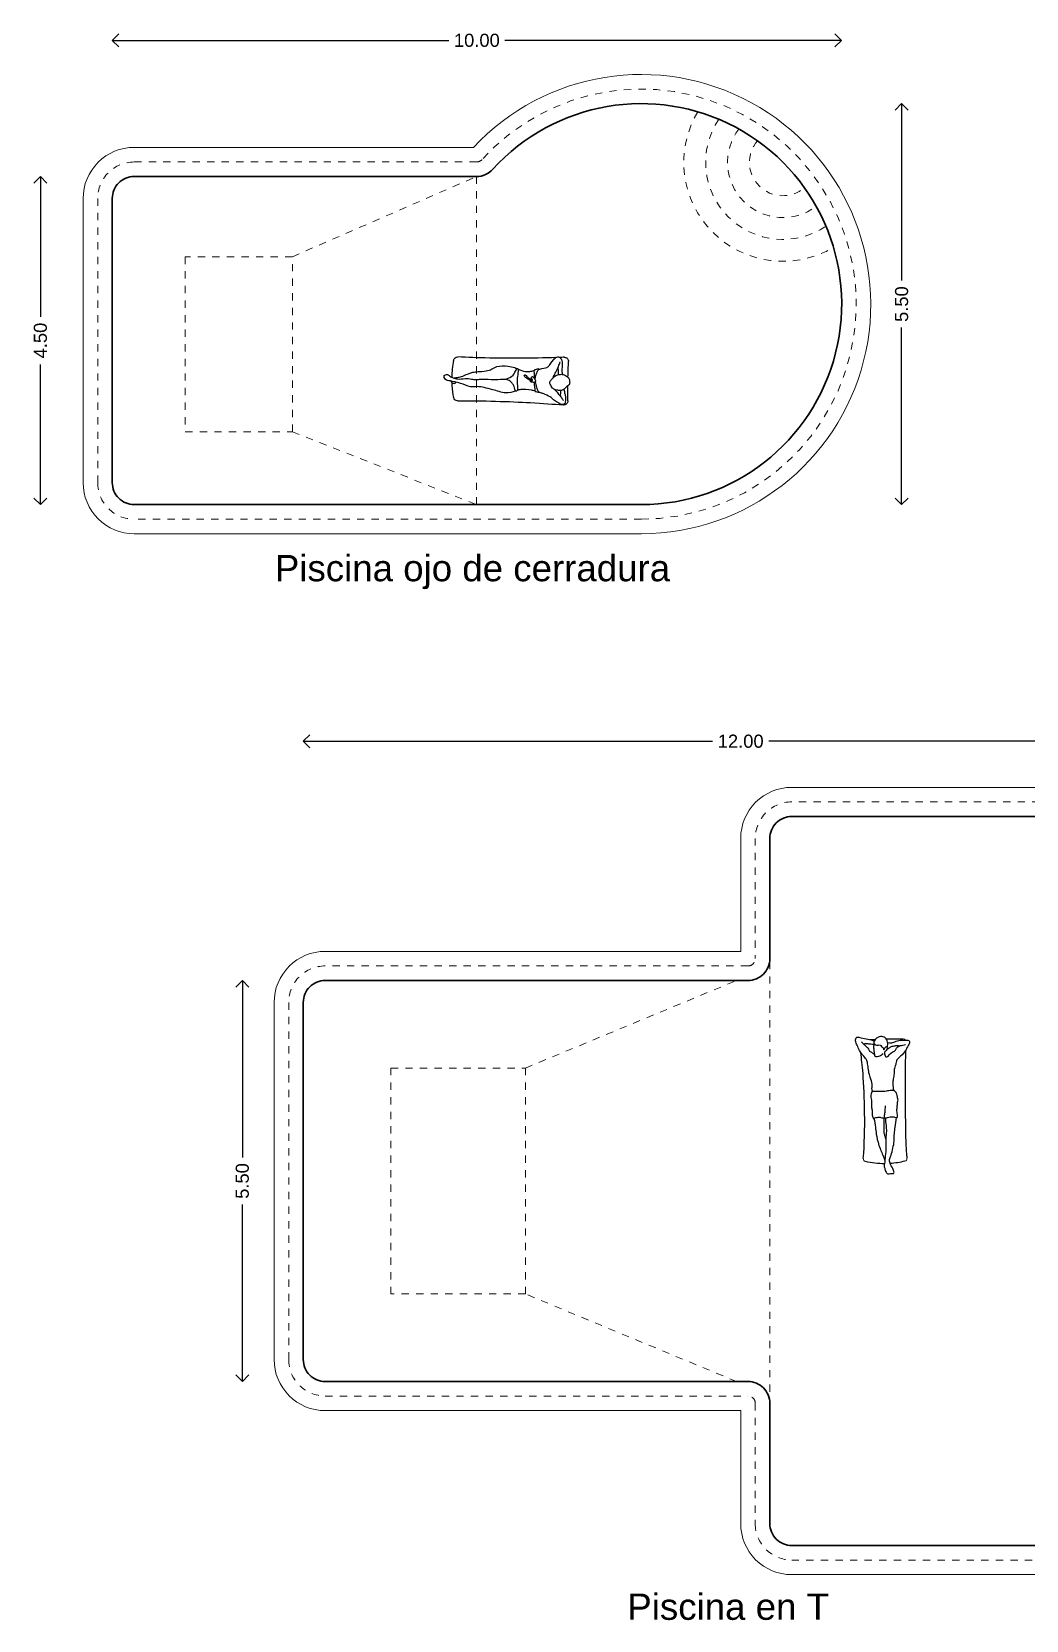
# Model space of a CAD drawing. Header units: inches. Extents: x 7.5 to 80.1, y 5.4 to 46.1.
# Drawn here: x 22.42 to 36.06, y 5.42 to 27.21 of the extents above; entities that cross this region are included whole.
import ezdxf

# ---------------------------------------------------------------- set-up
doc = ezdxf.new("R2010")
doc.units = ezdxf.units.IN
doc.header["$MEASUREMENT"] = 0
doc.linetypes.add('ACAD_ISO03W100', pattern=[30, 12, -18])
doc.layers.add('1', color=2, linetype='Continuous', lineweight=30)
doc.layers.add('2', color=253, linetype='Continuous', lineweight=5)
doc.styles.get("Standard").update_dxf_attribs({"font": 'arial.ttf'})
doc.dimstyles.new('cotas alberca', dxfattribs={"dimtxt": 0.18, "dimasz": 0.18, "dimexe": 0.18, "dimexo": 0.0625, "dimgap": 0.09, "dimtad": 0, "dimzin": 0, "dimdsep": 46, "dimtxsty": 'Standard', "dimblk": 'OPEN90', "dimcen": 0.09, "dimse1": 1, "dimse2": 1, "dimadec": 0, "dimazin": 0, "dimtfac": 1, "dimtofl": 0, "dimtmove": 0, "dimatfit": 3, "dimldrblk": 'OPEN90', "dimfxl": 0, "dimtolj": 1, "dimtzin": 0, "dimarcsym": 0})

# ---------------------------------------------------------------- blocks, each defined once
blk = doc.blocks.new('_Open90')
at = {"color": 0, "linetype": 'ByBlock', "lineweight": -2}
for p, q in [((0, 0), (-1, 0)), ((-0.5, 0.5), (0, 0)), ((0, 0), (-0.5, -0.5))]:
    blk.add_line(p, q, dxfattribs=at)
blk = doc.blocks.new('*D38')
at = {"layer": '2', "color": 0, "lineweight": -2, "transparency": 16777216}
for p, q in [((34.354, 26.048), (34.354, 23.802)), ((34.354, 20.908), (34.354, 23.155))]:
    blk.add_line(p, q, dxfattribs=at)
at = {"layer": 'Defpoints', "color": 0, "transparency": 16777216}
for p in [(30.778, 26.228), (34.354, 26.228), (30.783, 20.728)]:
    blk.add_point(p, dxfattribs=at)
at = {"layer": '2', "color": 0, "lineweight": -2, "transparency": 16777216, "xscale": 0.18, "yscale": 0.18, "zscale": 0.18}
for p, rotation in [((34.354, 26.228), 90), ((34.354, 20.728), 270)]:
    blk.add_blockref('_Open90', p, dxfattribs=dict(at, rotation=rotation))
at = {"layer": '2', "color": 0, "transparency": 16777216, "insert": (34.354, 23.478), "char_height": 0.18, "attachment_point": 5, "rotation": 90}
blk.add_mtext('\\A1;5.50', dxfattribs=at)
blk = doc.blocks.new('p6')
for centre, start, end in [((-0.82, 0.228), 89.6457, 167.7858), ((0.639, 0.286), 359.4857, 95.1256), ((-0.819, -0.263), 190.7261, 272.9301), ((0.648, -0.258), 267.6466, 2.4038)]:
    blk.add_arc(centre, 0.0553, start, end)
for points, knots in [([(-0.898, 0.032), (-0.898, 0.045), (-0.895, 0.126), (-0.885, 0.187), (-0.874, 0.239)], [9.3929385, 9.3929385, 9.3929385, 9.3929385, 9.5198564, 10.1789968, 10.1789968, 10.1789968, 10.1789968]), ([(-0.82, 0.283), (-0.482, 0.281), (0.153, 0.301), (0.488, 0.328), (0.634, 0.341)], [10.437559, 10.437559, 10.437559, 10.437559, 12.208945, 13.356149, 13.356149, 13.356149, 13.356149]), ([(0.64, 0.127), (0.645, 0.147), (0.653, 0.188), (0.665, 0.232), (0.661, 0.316), (0.643, 0.333), (0.604, 0.339), (0.557, 0.306), (0.494, 0.277), (0.475, 0.243), (0.449, 0.226), (0.37, 0.19), (0.314, 0.17), (0.299, 0.165)], [0, 0, 0, 0, 0.441614, 0.84085, 1.345123, 1.614145, 1.941951, 2.371934, 2.84587, 3.182441, 3.486247, 4.100187, 4.316413, 4.316413, 4.316413, 4.316413]), ([(0.513, 0.127), (0.518, 0.133), (0.53, 0.147), (0.569, 0.191), (0.607, 0.239), (0.625, 0.266), (0.633, 0.28)], [0, 0, 0, 0, 0.291827, 0.72175, 1.171213, 1.565803, 1.565803, 1.565803, 1.565803]), ([(0.594, 0.224), (0.595, 0.21), (0.597, 0.181), (0.598, 0.155), (0.6, 0.141)], [0, 0, 0, 0, 0.3700736, 0.7291329, 0.7291329, 0.7291329, 0.7291329]), ([(-0.024, 0.152), (-0.064, 0.166), (-0.162, 0.192), (-0.333, 0.127), (-0.45, 0.104), (-0.549, 0.083), (-0.644, 0.103), (-0.773, 0.042), (-0.854, 0.022), (-0.891, 0.023), (-0.917, 0.009), (-0.956, 0.008), (-0.987, -0.009), (-1.004, -0.033), (-1.005, -0.065), (-0.984, -0.072), (-0.956, -0.084), (-0.923, -0.051), (-0.878, -0.029), (-0.817, -0.009), (-0.717, -0.026), (-0.628, -0.018), (-0.579, -0.002), (-0.511, -0.017), (-0.402, -0.01), (-0.228, -0.011), (-0.179, -0.012), (-0.153, -0.013)], [5.972298, 5.972298, 5.972298, 5.972298, 6.624445, 7.390814, 8.017615, 8.574342, 9.124535, 9.801309, 10.320566, 10.649473, 10.951638, 11.305823, 11.633703, 11.940913, 12.234959, 12.4847, 12.776567, 13.145066, 13.549779, 13.99692, 14.571913, 15.108309, 15.507048, 15.959196, 16.568475, 17.314368, 17.807579, 17.807579, 17.807579, 17.807579]), ([(-0.909, 0.014), (-0.907, 0.02), (-0.901, 0.033), (-0.865, 0.055), (-0.844, 0.036), (-0.837, 0.027)], [0, 0, 0, 0, 0.2564443, 0.5957071, 0.9296067, 0.9296067, 0.9296067, 0.9296067]), ([(-0.153, -0.013), (-0.154, -0.009), (-0.116, -0.004), (-0.078, 0.032), (-0.049, 0.065), (-0.029, 0.136), (-0.031, 0.146), (-0.024, 0.154), (-0.004, 0.152), (0.007, 0.131), (0.002, 0.071), (-0.003, -0.027), (0.013, -0.112), (0.017, -0.156), (0.004, -0.158), (-0.007, -0.165), (-0.01, -0.147), (-0.027, -0.123), (-0.058, -0.041), (-0.153, -0.019), (-0.153, -0.013)], [0, 0, 0, 0, 0.32121, 0.741185, 1.134518, 1.608971, 1.777291, 1.938635, 2.176192, 2.426986, 2.859644, 3.432249, 3.97449, 4.314014, 4.491906, 4.669297, 4.870252, 5.175513, 5.714529, 6.239538, 6.239538, 6.239538, 6.239538]), ([(0.243, 0.148), (0.228, 0.144), (0.164, 0.129), (0.064, 0.121), (0.016, 0.137), (0, 0.143)], [4.587056, 4.587056, 4.587056, 4.587056, 4.798296, 5.485987, 5.81172, 5.81172, 5.81172, 5.81172]), ([(0.184, 0.008), (0.177, 0.003), (0.162, -0.007), (0.114, -0.031), (0.088, -0.068), (0.103, -0.072), (0.113, -0.071), (0.132, -0.05), (0.159, -0.026), (0.192, -0.011), (0.209, -0.006)], [0, 0, 0, 0, 0.289992, 0.717058, 1.056178, 1.220777, 1.391195, 1.678753, 2.028861, 2.444107, 2.444107, 2.444107, 2.444107]), ([(0.18, 0.015), (0.179, 0.019), (0.183, 0.029), (0.202, 0.024), (0.219, 0.029), (0.241, 0.033), (0.259, 0.002), (0.236, -0.01), (0.23, -0.045), (0.196, -0.052), (0.193, -0.03), (0.206, -0.011), (0.216, 0.006), (0.189, 0), (0.181, 0.01), (0.18, 0.015)], [0, 0, 0, 0, 0.187286, 0.417593, 0.662549, 0.915359, 1.208616, 1.465941, 1.793866, 2.074391, 2.299839, 2.582896, 2.780471, 3.030093, 3.255541, 3.255541, 3.255541, 3.255541]), ([(0.232, 0.03), (0.233, 0.054), (0.238, 0.091), (0.241, 0.139), (0.243, 0.148), (0.244, 0.151), (0.246, 0.155), (0.269, 0.161), (0.307, 0.168), (0.287, 0.156), (0.273, 0.114), (0.258, 0.049), (0.248, 0.028), (0.247, 0.02)], [5.552583, 5.552583, 5.552583, 5.552583, 6.012106, 6.421622, 6.421622, 6.421622, 6.56947, 6.85486, 7.156265, 7.337728, 7.720617, 8.208895, 8.440678, 8.440678, 8.440678, 8.440678]), ([(0.445, 0.033), (0.444, 0.041), (0.45, 0.057), (0.468, 0.08), (0.48, 0.114), (0.528, 0.134), (0.586, 0.147), (0.645, 0.132), (0.678, 0.085), (0.707, 0.075), (0.725, 0.034), (0.712, 0.017), (0.721, -0.007), (0.692, -0.051), (0.63, -0.082), (0.582, -0.079), (0.524, -0.069), (0.468, -0.006), (0.446, 0.022), (0.445, 0.033)], [0, 0, 0, 0, 0.276568, 0.582095, 0.910204, 1.304386, 1.746271, 2.1769, 2.591628, 2.902936, 3.255607, 3.497465, 3.759895, 4.158376, 4.625051, 5.012094, 5.438525, 5.961395, 6.332148, 6.332148, 6.332148, 6.332148]), ([(-0.875, -0.029), (-0.865, -0.032), (-0.843, -0.039), (-0.791, -0.036), (-0.73, -0.066), (-0.608, -0.112), (-0.54, -0.118), (-0.426, -0.122), (-0.349, -0.146), (-0.282, -0.2), (-0.125, -0.196), (-0.054, -0.181), (-0.016, -0.164), (-0.007, -0.16)], [0, 0, 0, 0, 0.328831, 0.721116, 1.19461, 1.835522, 2.317113, 2.91449, 3.419383, 3.93113, 4.627598, 5.183923, 5.35114, 5.35114, 5.35114, 5.35114]), ([(0.014, -0.15), (0.029, -0.143), (0.079, -0.122), (0.15, -0.113), (0.21, -0.126), (0.229, -0.131)], [5.481761, 5.481761, 5.481761, 5.481761, 5.758967, 6.358943, 6.63851, 6.63851, 6.63851, 6.63851]), ([(0.245, -0.006), (0.246, -0.02), (0.254, -0.056), (0.265, -0.1), (0.288, -0.137), (0.301, -0.155), (0.282, -0.153), (0.241, -0.141), (0.228, -0.135), (0.23, -0.113), (0.232, -0.071), (0.232, -0.038), (0.232, -0.029)], [8.673355, 8.673355, 8.673355, 8.673355, 8.985076, 9.401336, 9.778735, 9.992836, 10.192608, 10.575408, 10.771152, 11.013166, 11.455289, 11.613898, 11.613898, 11.613898, 11.613898]), ([(0.296, -0.148), (0.301, -0.149), (0.343, -0.16), (0.405, -0.168), (0.436, -0.192), (0.493, -0.278), (0.539, -0.325), (0.59, -0.314), (0.613, -0.269), (0.62, -0.228), (0.609, -0.126), (0.616, -0.096), (0.618, -0.079)], [6.962395, 6.962395, 6.962395, 6.962395, 7.032543, 7.589134, 7.935032, 8.508976, 8.959871, 9.325936, 9.708373, 10.084017, 10.64807, 11.046511, 11.046511, 11.046511, 11.046511]), ([(0.492, -0.032), (0.496, -0.043), (0.504, -0.067), (0.53, -0.108), (0.569, -0.19), (0.581, -0.229), (0.587, -0.25)], [0, 0, 0, 0, 0.335003, 0.736035, 1.271135, 1.724626, 1.724626, 1.724626, 1.724626]), ([(0.563, -0.075), (0.566, -0.082), (0.57, -0.098), (0.564, -0.131), (0.559, -0.161), (0.563, -0.18), (0.567, -0.189)], [0, 0, 0, 0, 0.270008, 0.599164, 0.911663, 1.214561, 1.214561, 1.214561, 1.214561]), ([(0.528, -0.309), (0.211, -0.299), (-0.381, -0.298), (-0.675, -0.311), (-0.816, -0.318)], [15.896484, 15.896484, 15.896484, 15.896484, 17.479211, 18.619286, 18.619286, 18.619286, 18.619286])]:
    blk.add_open_spline(points, degree=3, knots=knots)
for points in [[(0.694, 0.285), (0.694, 0.216), (0.694, 0.146), (0.695, 0.079)], [(-0.874, -0.273), (-0.888, -0.197), (-0.896, -0.114), (-0.898, -0.039)], [(0.696, -0.039), (0.698, -0.115), (0.7, -0.185), (0.703, -0.256)], [(0.646, -0.314), (0.624, -0.313), (0.603, -0.312), (0.581, -0.311)]]:
    blk.add_open_spline(points, degree=3)
blk = doc.blocks.new('*D74')
at = {"layer": '2', "color": 0, "lineweight": -2, "transparency": 16777216}
for p, q in [((23.706, 27.096), (28.142, 27.096)), ((33.347, 27.096), (28.912, 27.096))]:
    blk.add_line(p, q, dxfattribs=at)
at = {"layer": 'Defpoints', "color": 0, "transparency": 16777216}
for p in [(33.527, 27.096), (23.526, 24.828), (33.527, 23.475)]:
    blk.add_point(p, dxfattribs=at)
at = {"layer": '2', "color": 0, "lineweight": -2, "transparency": 16777216, "xscale": 0.18, "yscale": 0.18, "zscale": 0.18, "rotation": 180}
blk.add_blockref('_Open90', (23.526, 27.096), dxfattribs=at)
at = {"layer": '2', "color": 0, "lineweight": -2, "transparency": 16777216, "xscale": 0.18, "yscale": 0.18, "zscale": 0.18}
blk.add_blockref('_Open90', (33.527, 27.096), dxfattribs=at)
at = {"layer": '2', "color": 0, "transparency": 16777216, "insert": (28.527, 27.096), "char_height": 0.18, "attachment_point": 5}
blk.add_mtext('\\A1;10.00', dxfattribs=at)
blk = doc.blocks.new('*D125')
at = {"layer": '2', "color": 0, "lineweight": -2, "transparency": 16777216}
for p, q in [((22.54, 25.048), (22.54, 23.305)), ((22.54, 20.908), (22.54, 22.651))]:
    blk.add_line(p, q, dxfattribs=at)
at = {"layer": 'Defpoints', "color": 0, "transparency": 16777216}
for p in [(23.826, 25.228), (22.54, 20.728), (23.826, 20.728)]:
    blk.add_point(p, dxfattribs=at)
at = {"layer": '2', "color": 0, "lineweight": -2, "transparency": 16777216, "xscale": 0.18, "yscale": 0.18, "zscale": 0.18}
for p, rotation in [((22.54, 25.228), 90), ((22.54, 20.728), 270)]:
    blk.add_blockref('_Open90', p, dxfattribs=dict(at, rotation=rotation))
at = {"layer": '2', "color": 0, "transparency": 16777216, "insert": (22.54, 22.978), "char_height": 0.18, "attachment_point": 5, "rotation": 90}
blk.add_mtext('\\A1;4.50', dxfattribs=at)
blk = doc.blocks.new('*D136')
at = {"layer": '2', "color": 0, "lineweight": -2, "transparency": 16777216}
for p, q in [((25.31, 14.019), (25.31, 11.772)), ((25.31, 8.879), (25.31, 11.126))]:
    blk.add_line(p, q, dxfattribs=at)
at = {"layer": 'Defpoints', "color": 0, "transparency": 16777216}
for p in [(26.603, 14.199), (25.31, 8.699), (26.603, 8.699)]:
    blk.add_point(p, dxfattribs=at)
at = {"layer": '2', "color": 0, "lineweight": -2, "transparency": 16777216, "xscale": 0.18, "yscale": 0.18, "zscale": 0.18}
for p, rotation in [((25.31, 14.199), 90), ((25.31, 8.699), 270)]:
    blk.add_blockref('_Open90', p, dxfattribs=dict(at, rotation=rotation))
at = {"layer": '2', "color": 0, "transparency": 16777216, "insert": (25.31, 11.449), "char_height": 0.18, "attachment_point": 5, "rotation": 90}
blk.add_mtext('\\A1;5.50', dxfattribs=at)
blk = doc.blocks.new('*D139')
at = {"layer": '2', "color": 0, "lineweight": -2, "transparency": 16777216}
for p, q in [((26.326, 17.481), (31.761, 17.481)), ((37.966, 17.481), (32.531, 17.481))]:
    blk.add_line(p, q, dxfattribs=at)
at = {"layer": 'Defpoints', "color": 0, "transparency": 16777216}
for p in [(38.146, 17.481), (38.146, 15.992), (26.146, 13.742)]:
    blk.add_point(p, dxfattribs=at)
at = {"layer": '2', "color": 0, "lineweight": -2, "transparency": 16777216, "xscale": 0.18, "yscale": 0.18, "zscale": 0.18, "rotation": 180}
blk.add_blockref('_Open90', (26.146, 17.481), dxfattribs=at)
at = {"layer": '2', "color": 0, "lineweight": -2, "transparency": 16777216, "xscale": 0.18, "yscale": 0.18, "zscale": 0.18}
blk.add_blockref('_Open90', (38.146, 17.481), dxfattribs=at)
at = {"layer": '2', "color": 0, "transparency": 16777216, "insert": (32.146, 17.481), "char_height": 0.18, "attachment_point": 5}
blk.add_mtext('\\A1;12.00', dxfattribs=at)
blk = doc.blocks.new('p20')
for points, knots in [([(-0.173, 0.004), (-0.177, 0.021), (-0.183, 0.049), (-0.168, 0.104), (-0.204, 0.2), (-0.227, 0.275), (-0.234, 0.364), (-0.248, 0.43), (-0.273, 0.468), (-0.36, 0.561), (-0.377, 0.636), (-0.414, 0.695), (-0.394, 0.761), (-0.322, 0.738), (-0.233, 0.722), (-0.175, 0.706), (-0.146, 0.698)], [0, 0, 0, 0, 0.363298, 0.788742, 1.358264, 1.876615, 2.41817, 2.875993, 3.26549, 3.900022, 4.412474, 4.879657, 5.282827, 5.735417, 6.292467, 6.838271, 6.838271, 6.838271, 6.838271]), ([(-0.326, 0.684), (-0.316, 0.675), (-0.296, 0.656), (-0.266, 0.627), (-0.232, 0.598), (-0.215, 0.552), (-0.176, 0.537), (-0.153, 0.516), (-0.141, 0.505)], [0, 0, 0, 0, 0.366686, 0.734926, 1.119355, 1.506065, 1.865811, 2.260383, 2.260383, 2.260383, 2.260383]), ([(-0.296, 0.656), (-0.283, 0.659), (-0.254, 0.661), (-0.226, 0.658), (-0.179, 0.654), (-0.156, 0.651)], [0, 0, 0, 0, 0.368573, 0.680994, 1.161356, 1.161356, 1.161356, 1.161356]), ([(0.027, 0.611), (0.031, 0.618), (0.037, 0.632), (0.042, 0.683), (0.007, 0.747), (-0.063, 0.765), (-0.136, 0.727), (-0.159, 0.669), (-0.155, 0.643), (-0.152, 0.631)], [0, 0, 0, 0, 0.271565, 0.670423, 1.140852, 1.604014, 2.106691, 2.542717, 2.894091, 2.894091, 2.894091, 2.894091]), ([(-0.027, 0.52), (-0.034, 0.512), (-0.047, 0.496), (-0.104, 0.476), (-0.144, 0.481), (-0.139, 0.514), (-0.146, 0.536), (-0.15, 0.573), (-0.154, 0.619), (-0.147, 0.672), (-0.13, 0.634), (-0.082, 0.643), (-0.05, 0.639), (-0.052, 0.614), (-0.018, 0.607), (-0.026, 0.574), (-0.008, 0.576), (-0.007, 0.605), (0.026, 0.63), (0.029, 0.597), (0.02, 0.56), (-0.008, 0.552), (-0.006, 0.53), (-0.005, 0.503), (0.006, 0.483), (0.016, 0.474), (0.044, 0.483), (0.081, 0.541), (0.141, 0.558), (0.158, 0.596), (0.175, 0.616), (0.206, 0.636), (0.244, 0.633), (0.268, 0.644), (0.279, 0.649)], [0, 0, 0, 0, 0.314637, 0.760498, 1.083106, 1.374249, 1.652467, 1.994232, 2.415001, 2.753474, 3.021942, 3.416382, 3.716606, 3.963565, 4.263309, 4.54638, 4.714044, 5.018845, 5.325333, 5.59177, 5.947241, 6.228583, 6.474132, 6.769309, 7.047696, 7.311548, 7.552975, 8.235182, 8.674459, 9.032612, 9.32564, 9.660645, 10.013104, 10.366391, 10.366391, 10.366391, 10.366391]), ([(0.016, 0.723), (0.061, 0.724), (0.16, 0.726), (0.216, 0.726), (0.25, 0.725)], [15.0850714, 15.0850714, 15.0850714, 15.0850714, 15.4410386, 15.9613635, 15.9613635, 15.9613635, 15.9613635]), ([(0.037, 0.673), (0.052, 0.67), (0.083, 0.667), (0.136, 0.684), (0.208, 0.711), (0.257, 0.701), (0.333, 0.717), (0.34, 0.662), (0.31, 0.625), (0.287, 0.568), (0.218, 0.482), (0.153, 0.442), (0.151, 0.37), (0.119, 0.303), (0.129, 0.248), (0.112, 0.174), (0.103, 0.11), (0.111, 0.046), (0.119, 0.015)], [0, 0, 0, 0, 0.384319, 0.812894, 1.304958, 1.726305, 2.183515, 2.539751, 2.928463, 3.381511, 3.982908, 4.468242, 4.932641, 5.418541, 5.841748, 6.333434, 6.798571, 7.35869, 7.35869, 7.35869, 7.35869]), ([(-0.298, -0.917), (-0.266, -0.525), (-0.284, 0.137), (-0.321, 0.452), (-0.334, 0.538)], [11.011683, 11.011683, 11.011683, 11.011683, 12.939435, 13.692759, 13.692759, 13.692759, 13.692759]), ([(0.026, 0.589), (0.033, 0.588), (0.048, 0.588), (0.067, 0.617), (0.111, 0.624), (0.163, 0.637), (0.19, 0.634), (0.204, 0.631)], [0, 0, 0, 0, 0.253908, 0.567408, 0.948587, 1.366574, 1.733427, 1.733427, 1.733427, 1.733427]), ([(0.282, 0.568), (0.279, 0.479), (0.269, 0.175), (0.281, -0.768), (0.297, -0.887), (0.3, -0.911)], [16.602025, 16.602025, 16.602025, 16.602025, 17.397325, 19.273781, 19.720603, 19.720603, 19.720603, 19.720603]), ([(-0.006, -0.359), (0, -0.36), (0.012, -0.362), (0.035, -0.352), (0.07, -0.346), (0.105, -0.34), (0.152, -0.357), (0.17, -0.356), (0.174, -0.322), (0.158, -0.263), (0.17, -0.198), (0.17, -0.145), (0.184, -0.117), (0.167, -0.075), (0.166, -0.036), (0.154, -0.013), (0.135, 0.006), (0.119, 0.018), (0.065, 0.018), (0, 0), (-0.107, 0.002), (-0.151, 0.005), (-0.177, 0.004), (-0.186, -0.002), (-0.202, -0.068), (-0.179, -0.132), (-0.191, -0.203), (-0.175, -0.254), (-0.18, -0.304), (-0.168, -0.361), (-0.156, -0.37), (-0.14, -0.356), (-0.104, -0.352), (-0.058, -0.348), (-0.009, -0.37), (-0.004, -0.353), (-0.008, -0.319), (0.005, -0.27), (0.003, -0.243), (0.005, -0.21), (0.005, -0.195)], [0, 0, 0, 0, 0.239007, 0.522744, 0.86266, 1.210701, 1.610747, 1.817824, 2.119347, 2.574902, 3.046147, 3.455132, 3.765694, 4.140186, 4.498854, 4.788024, 5.078638, 5.325742, 5.726696, 6.212031, 6.799958, 7.269055, 7.269055, 7.487007, 7.93795, 8.420947, 8.898281, 9.306769, 9.724498, 10.151306, 10.332112, 10.569192, 10.913606, 11.319839, 11.707315, 11.893033, 12.234013, 12.638988, 12.943462, 13.337927, 13.337927, 13.337927, 13.337927]), ([(-0.153, -0.366), (-0.144, -0.406), (-0.129, -0.489), (-0.123, -0.582), (-0.09, -0.736), (-0.023, -0.883), (-0.009, -0.925), (-0.002, -0.945)], [0, 0, 0, 0, 0.63561, 1.191845, 1.914696, 2.641002, 3.096868, 3.096868, 3.096868, 3.096868]), ([(0.011, -0.647), (0.007, -0.633), (0, -0.602), (-0.017, -0.559), (-0.008, -0.458), (-0.011, -0.397), (-0.013, -0.364)], [0, 0, 0, 0, 0.386645, 0.769722, 1.337746, 1.902094, 1.902094, 1.902094, 1.902094]), ([(0.004, -0.36), (0.005, -0.378), (0.006, -0.411), (0.023, -0.53), (0.014, -0.596), (0.007, -0.682), (0.016, -0.797), (-0.001, -0.902), (-0.003, -0.983), (-0.016, -1.01), (-0.003, -1.052), (0.003, -1.091), (0.039, -1.135), (0.073, -1.12), (0.118, -1.129), (0.128, -1.101), (0.106, -1.052), (0.066, -0.983), (0.058, -0.929), (0.086, -0.872), (0.108, -0.772), (0.131, -0.677), (0.124, -0.57), (0.141, -0.488), (0.151, -0.4), (0.157, -0.356)], [0, 0, 0, 0, 0.413598, 1.030953, 1.506487, 2.027629, 2.646049, 3.252342, 3.753837, 4.055138, 4.420402, 4.79311, 5.189072, 5.524515, 5.889359, 6.149779, 6.563536, 7.084165, 7.491846, 7.938119, 8.516487, 9.091791, 9.673292, 10.201366, 10.861002, 10.861002, 10.861002, 10.861002])]:
    blk.add_open_spline(points, degree=3, knots=knots)
for points in [[(-0.205, 0.714), (-0.181, 0.715), (-0.157, 0.717), (-0.133, 0.718)], [(-0.007, -0.988), (-0.094, -0.988), (-0.183, -0.977), (-0.268, -0.958)], [(0.271, -0.953), (0.206, -0.97), (0.139, -0.981), (0.071, -0.985)]]:
    blk.add_open_spline(points, degree=3)
at = {"layer": '2'}
for centre, start, end in [((0.249, 0.687), 32.3543, 88.8693), ((-0.259, -0.92), 175.3557, 256.9561), ((0.261, -0.916), 284.2311, 7.575)]:
    blk.add_arc(centre, 0.0385, start, end, dxfattribs=at)

msp = doc.modelspace()

# ---------------------------------------------------------------- linework, layer by layer
at = {"layer": '1'}
msp.add_lwpolyline([(30.783, 20.728), (23.826, 20.728, -0.414214), (23.526, 21.028), (23.526, 24.928, -0.414214), (23.826, 25.228), (28.522, 25.228, 0.2115), (28.745, 25.327, -1.536461), (30.781, 20.728)], format="xyb", dxfattribs=at)
msp.add_lwpolyline([(32.846, 6.449), (37.846, 6.449, 0.414214), (38.146, 6.749), (38.146, 16.149, 0.414214), (37.846, 16.449), (32.846, 16.449, 0.414214), (32.546, 16.149), (32.546, 14.499, -0.414214), (32.246, 14.199), (26.446, 14.199, 0.414214), (26.146, 13.899), (26.146, 8.999, 0.414214), (26.446, 8.699), (32.246, 8.699, -0.414214), (32.546, 8.399), (32.546, 6.749, 0.414214)], format="xyb", close=True, dxfattribs=at)
at = {"layer": '2', "color": 251, "linetype": 'ACAD_ISO03W100', "ltscale": 0.005, "true_color": 0x636466}
for p, q in [((25.998, 24.128), (28.522, 25.228)), ((25.998, 21.728), (28.522, 20.728)), ((32.546, 14.656), (32.546, 8.242)), ((29.194, 12.999), (32.089, 14.199)), ((32.089, 8.699), (29.194, 9.899))]:
    msp.add_line(p, q, dxfattribs=at)
at = {"layer": '2', "color": 252, "true_color": 0x939598}
msp.add_lwpolyline([(30.783, 20.328), (23.826, 20.328, -0.414214), (23.126, 21.028), (23.126, 24.928, -0.414214), (23.826, 25.628), (28.479, 25.628, -1.523692), (30.784, 20.328, -1.523692)], format="xyb", dxfattribs=at)
at = {"layer": '2', "color": 251, "linetype": 'ACAD_ISO03W100', "ltscale": 0.005, "true_color": 0x636466}
msp.add_lwpolyline([(30.783, 20.528), (23.826, 20.528, -0.414214), (23.326, 21.028), (23.326, 24.928, -0.414214), (23.826, 25.428), (28.522, 25.428, 0.2115), (28.597, 25.461, -1.535505), (30.784, 20.528, -1.535505)], format="xyb", dxfattribs=at)
msp.add_lwpolyline([(28.522, 25.228), (28.522, 20.728)], dxfattribs=at)
for points in [[(25.998, 21.728), (25.998, 24.128), (24.526, 24.128), (24.526, 21.728)], [(27.346, 9.899), (27.346, 12.999), (29.194, 12.999), (29.194, 9.899)]]:
    msp.add_lwpolyline(points, close=True, dxfattribs=at)
at = {"layer": '2', "color": 252, "true_color": 0x939598}
msp.add_lwpolyline([(32.846, 6.049), (37.846, 6.049, 0.414214), (38.546, 6.749), (38.546, 16.149, 0.414214), (37.846, 16.849), (32.846, 16.849, 0.414214), (32.146, 16.149), (32.146, 14.599), (26.446, 14.599, 0.414214), (25.746, 13.899), (25.746, 8.999, 0.414214), (26.446, 8.299), (32.146, 8.299), (32.146, 6.749, 0.414214)], format="xyb", close=True, dxfattribs=at)
at = {"layer": '2', "color": 251, "linetype": 'ACAD_ISO03W100', "ltscale": 0.005, "true_color": 0x636466}
msp.add_lwpolyline([(32.846, 6.249), (37.846, 6.249, 0.414214), (38.346, 6.749), (38.346, 16.149, 0.414214), (37.846, 16.649), (32.846, 16.649, 0.414214), (32.346, 16.149), (32.346, 14.499, -0.414214), (32.246, 14.399), (26.446, 14.399, 0.414214), (25.946, 13.899), (25.946, 8.999, 0.414214), (26.446, 8.499), (32.246, 8.499, -0.414214), (32.346, 8.399), (32.346, 6.749, 0.414214)], format="xyb", close=True, dxfattribs=at)
for radius, start, end in [(1.357, 149.227, 300.8201), (1.057, 145.9954, 304.0517), (0.757, 142.778, 307.269), (0.457, 139.5241, 310.523)]:
    msp.add_arc((32.723, 25.422), radius, start, end, dxfattribs=at)

# ---------------------------------------------------------------- block references
at = {"xscale": -1, "rotation": 180}
msp.add_blockref('p6', (29.081, 22.435), dxfattribs=at)
msp.add_blockref('p20', (34.126, 12.674))

# ---------------------------------------------------------------- texts
for s, p in [('Piscina ojo de cerradura', (25.756, 19.676)), ('Piscina en T', (30.591, 5.429))]:
    msp.add_text(s, height=0.36).set_placement(p)

# ---------------------------------------------------------------- dimensions: what is measured, and where the dimension line sits
at = {"layer": '2'}
for base, p1, p2, picture, middle in [((33.527, 27.096), (23.526, 24.828), (33.527, 23.475), '*D74', (28.527, 27.096)), ((38.146, 17.481), (26.146, 13.742), (38.146, 15.992), '*D139', (32.146, 17.481))]:
    dim = msp.add_linear_dim(base=base, p1=p1, p2=p2, dimstyle='cotas alberca', dxfattribs=at)
    dim.commit()
    dim.dimension.update_dxf_attribs({"geometry": picture, "text_midpoint": middle})
for base, p1, p2, angle, picture, middle in [((34.354, 26.228), (30.783, 20.728), (30.778, 26.228), 270, '*D38', (34.354, 23.478)), ((22.54, 20.728), (23.826, 25.228), (23.826, 20.728), 90, '*D125', (22.54, 22.978)), ((25.31, 8.699), (26.603, 14.199), (26.603, 8.699), 90, '*D136', (25.31, 11.449))]:
    dim = msp.add_linear_dim(base=base, p1=p1, p2=p2, angle=angle, dimstyle='cotas alberca', dxfattribs=at)
    dim.commit()
    dim.dimension.update_dxf_attribs({"geometry": picture, "text_midpoint": middle})

doc.saveas('drawing.dxf')
